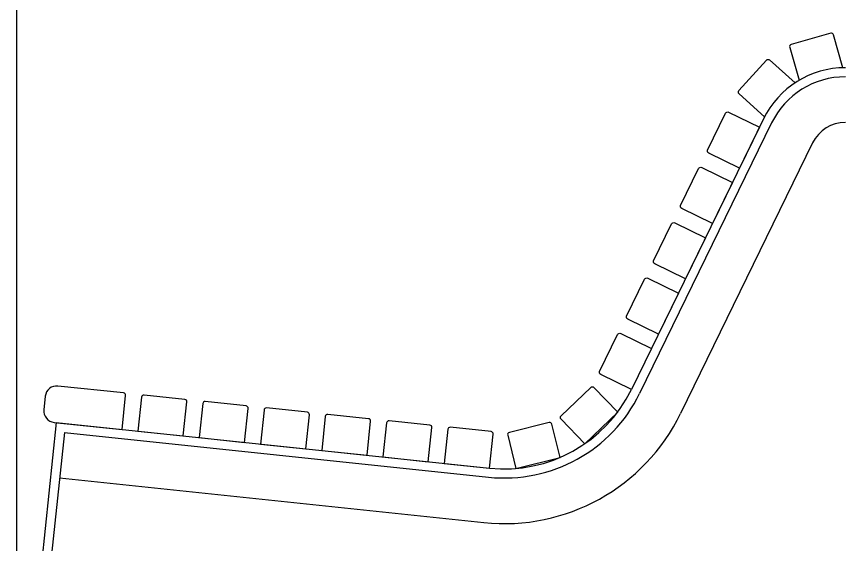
# Model space of a CAD drawing. Header units: millimetres. Extents: x 5064 to 11004, y 3085 to 7285.
# Drawn here: x 5464 to 6191, y 6293 to 6755 of the extents above; entities that cross this region are included whole.
import ezdxf

# ---------------------------------------------------------------- set-up
doc = ezdxf.new("R2010")
doc.units = ezdxf.units.MM
doc.header["$LTSCALE"] = 0.3
doc.layers.add('Nekreslit', color=6, linetype='Continuous', plot=False)

msp = doc.modelspace()

# ---------------------------------------------------------------- linework, layer by layer
for p, q in [((6119.26, 6665.73), (6003.53, 6428.45)), ((6126.45, 6662.22), (6010.72, 6424.94)), ((6162.41, 6644.69), (6046.68, 6407.41)), ((5499.19, 6399.42), (5464.41, 6068.47)), ((5499.19, 6399.42), (5879.12, 6359.49)), ((5506.31, 6390.63), (5472.36, 6067.63)), ((5506.31, 6390.63), (5878.29, 6351.53)), ((5502.13, 6350.85), (5874.11, 6311.75))]:
    msp.add_line(p, q)
for points in [[(6189.04, 6710.63), (6180.77, 6739.47, 0.414214), (6178.3, 6740.84), (6143.69, 6730.92, 0.414214), (6142.32, 6728.45), (6150.59, 6699.61)], [(6120.22, 6667.63), (6097.93, 6687.7, -0.414214), (6097.78, 6690.53), (6121.87, 6717.28, -0.414214), (6124.69, 6717.43), (6146.99, 6697.36)]]:
    msp.add_lwpolyline(points, format="xyb")
for points in [[(6115.76, 6658.54), (6098.22, 6622.59), (6071.26, 6635.74, -0.414214), (6070.34, 6638.41), (6086.12, 6670.77, -0.414214), (6088.79, 6671.69)], [(6092.09, 6610.01), (6074.55, 6574.05), (6047.59, 6587.21, -0.414214), (6046.67, 6589.88), (6062.45, 6622.24, -0.414214), (6065.12, 6623.16)], [(6068.41, 6561.47), (6050.88, 6525.52), (6023.91, 6538.67, -0.414214), (6022.99, 6541.35), (6038.78, 6573.7, -0.414214), (6041.45, 6574.62)], [(6044.74, 6512.94), (6027.21, 6476.98), (6000.24, 6490.14, -0.414214), (5999.32, 6492.81), (6015.1, 6525.17, -0.414214), (6017.78, 6526.09)], [(6021.07, 6464.4), (6003.53, 6428.45), (5976.57, 6441.6, -0.414214), (5975.65, 6444.28), (5991.43, 6476.63, -0.414214), (5994.11, 6477.55)], [(5497.23, 6399.63), (5556.9, 6393.35), (5560.03, 6423.19, 0.414214), (5558.25, 6425.39), (5500.57, 6431.45, 0.414214), (5489.58, 6422.55), (5488.33, 6410.62, 0.414214)], [(5991.48, 6408.67), (5962.71, 6380.88), (5941.87, 6402.46, -0.414214), (5941.92, 6405.29), (5967.81, 6430.3, -0.414214), (5970.64, 6430.25)], [(5570.82, 6391.89), (5610.6, 6387.71), (5613.74, 6417.55, 0.414214), (5611.96, 6419.74), (5576.15, 6423.51, 0.414214), (5573.96, 6421.73)], [(5624.52, 6386.25), (5664.31, 6382.07), (5667.44, 6411.9, 0.414214), (5665.66, 6414.1), (5629.86, 6417.86, 0.414214), (5627.66, 6416.08)], [(5678.23, 6380.6), (5718.01, 6376.42), (5721.15, 6406.26, 0.414214), (5719.37, 6408.45), (5683.56, 6412.22, 0.414214), (5681.36, 6410.44)], [(5731.93, 6374.96), (5771.71, 6370.78), (5774.85, 6400.61, 0.414214), (5773.07, 6402.81), (5737.27, 6406.57, 0.414214), (5735.07, 6404.79)], [(5785.64, 6369.31), (5825.42, 6365.13), (5828.55, 6394.97, 0.414214), (5826.77, 6397.17), (5790.97, 6400.93, 0.414214), (5788.77, 6399.15)], [(5902.28, 6359.23), (5941.1, 6368.9), (5933.84, 6398.01, 0.414214), (5931.41, 6399.47), (5896.48, 6390.76, 0.414214), (5895.03, 6388.34)], [(5839.34, 6363.67), (5879.12, 6359.49), (5882.26, 6389.32, 0.414214), (5880.48, 6391.52), (5844.68, 6395.28, 0.414214), (5842.48, 6393.5)]]:
    msp.add_lwpolyline(points, format="xyb", close=True)
for centre, radius, start, end in [((6191.17, 6630.66), 80, 90, 154), ((6191.17, 6630.66), 72, 90, 154), ((6191.17, 6630.66), 32, 90, 154), ((5892.08, 6482.81), 132, 264, 334), ((5892.08, 6482.81), 124, 264, 334), ((5892.08, 6482.81), 172, 264, 334)]:
    msp.add_arc(centre, radius, start, end)
at = {"layer": 'Nekreslit'}
msp.add_lwpolyline([(5464.41, 3285.28), (9504.41, 3285.28), (9504.41, 6885.28), (5464.41, 6885.28)], close=True, dxfattribs=at)

doc.saveas('drawing.dxf')
